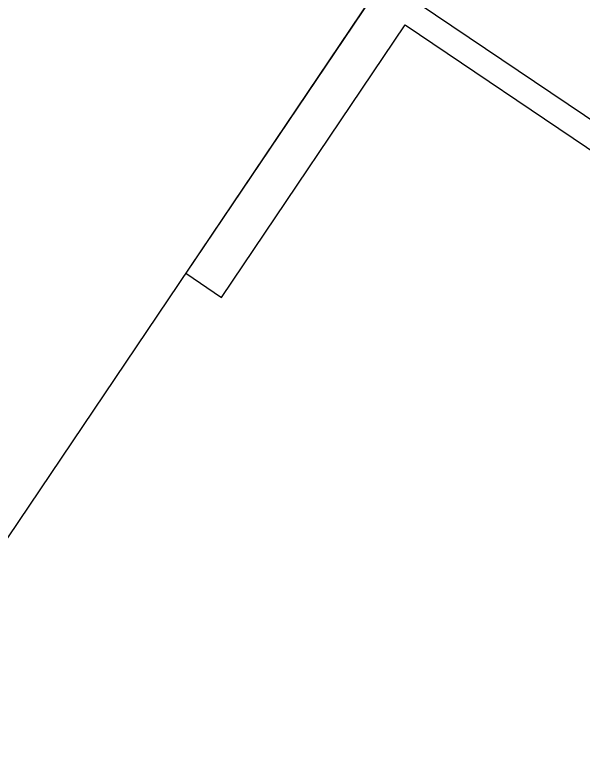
# Model space of a CAD drawing. Header units: metres. Extents: x 2681481 to 2682537, y 1228589 to 1229401.
# Drawn here: x 2681856.3695 to 2681856.6197, y 1228902.1384 to 1228902.4588 of the extents above; entities that cross this region are included whole.
import ezdxf

# ---------------------------------------------------------------- set-up
doc = ezdxf.new("R2010")
doc.units = ezdxf.units.M
doc.linetypes.add('AUSGEZOGEN', pattern=[0])
doc.layers.add('Standard', color=7, linetype='AUSGEZOGEN', lineweight=25)

msp = doc.modelspace()

# ---------------------------------------------------------------- linework, layer by layer
at = {"layer": 'Standard', "color": 252, "linetype": 'AUSGEZOGEN', "lineweight": 25, "transparency": 33554687}
for p, q in [((2681852.05599, 1228895.83652), (2681865.39827, 1228915.6228)), ((2681856.61254, 1228902.59377), (2681856.44481, 1228902.34504)), ((2681856.76473, 1228902.31686), (2681856.5475, 1228902.46334)), ((2681856.46057, 1228902.33441), (2681856.54135, 1228902.45422)), ((2681856.54135, 1228902.45422), (2681856.75858, 1228902.30774)), ((2681856.44481, 1228902.34504), (2681856.46057, 1228902.33441))]:
    msp.add_line(p, q, dxfattribs=at)

doc.saveas('drawing.dxf')
